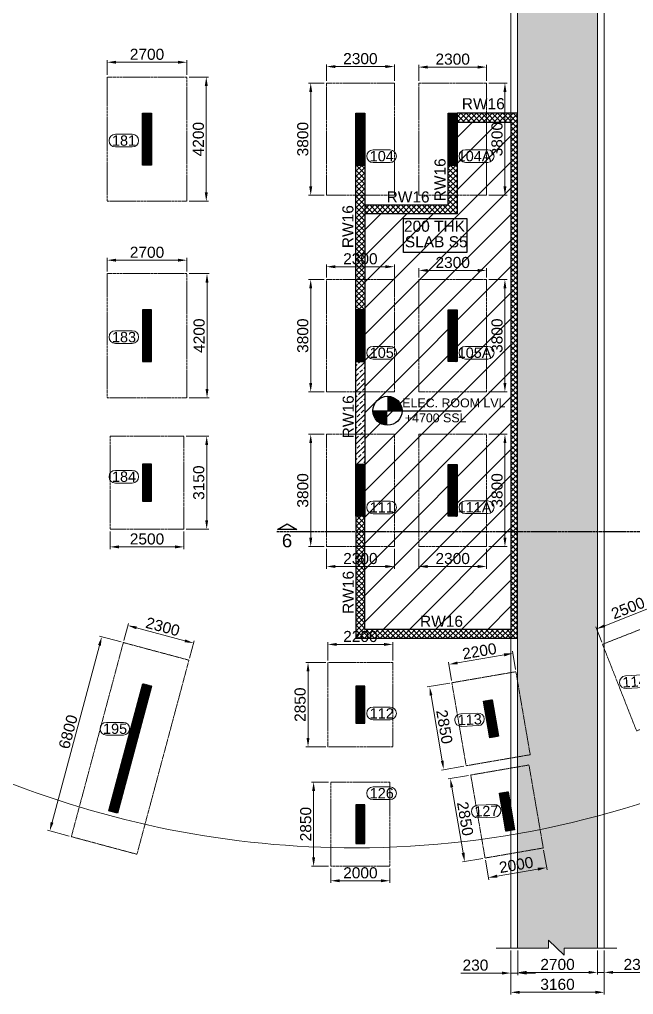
# Model space of a CAD drawing. Header units: millimetres. Extents: x 99112 to 332273, y 431815 to 552227.
# Drawn here: x 122245 to 143034, y 458084 to 491073 of the extents above; entities that cross this region are included whole.
import ezdxf
from ezdxf.enums import TextEntityAlignment as Align

# ---------------------------------------------------------------- set-up
doc = ezdxf.new("R2010")
doc.units = ezdxf.units.MM
doc.header["$LTSCALE"] = 100
doc.header["$MEASUREMENT"] = 0
doc.linetypes.add('HIDDEN', pattern=[0.375, 0.25, -0.125])
for name, color, linetype, lineweight in [('400 SUNK', 251, 'Continuous', 9), ('COL HATCH', 67, 'Continuous', 25), ('colno', 11, 'Continuous', 15), ('COLUMN', 84, 'Continuous', 30), ('CONCRETE', 7, 'Continuous', 20), ('DIM', 8, 'Continuous', 13), ('FOOTING', 12, 'HIDDEN', 20), ('HATCH', 251, 'Continuous', 9), ('P- LEVEL', 10, 'Continuous', 25), ('RET WALL', 31, 'Continuous', 30), ('RET WALL HATCH', 57, 'Continuous', 13), ('TEXT', 255, 'Continuous', 25)]:
    doc.layers.add(name, color=color, linetype=linetype, lineweight=lineweight)
doc.layers.add('sec', color=2, linetype='Continuous')
doc.styles.add('ARIAL', font='arial.ttf')
doc.dimstyles.new('150', dxfattribs={"dimscale": 150, "dimtxt": 2.5, "dimasz": 2, "dimexe": 0.5, "dimexo": 0.5, "dimgap": 0.5, "dimtad": 1, "dimdec": 0, "dimzin": 3, "dimdsep": 46, "dimtxsty": 'ARIAL', "dimcen": 0, "dimdle": 1, "dimclrd": 256, "dimclre": 256, "dimclrt": 4, "dimadec": 0, "dimazin": 0, "dimtfac": 1, "dimtdec": 0, "dimtmove": 0, "dimatfit": 3, "dimfxl": 0, "dimtolj": 1, "dimtzin": 0, "dimlwd": -1, "dimlwe": -1, "dimarcsym": 0})
pattern_1 = [(45, (-57577.731, -393874.087), (-8.83883476, 8.83883476), [])]
pattern_2 = [(45, (86543.63, 29077.15), (-88.38835, 88.38835), []), (135, (86543.63, 29077.15), (-88.38835, -88.38835), [])]

# ---------------------------------------------------------------- blocks, each defined once
blk = doc.blocks.new('*D217')
at = {"layer": 'DIM', "transparency": 16777216}
for p, q in [((125212, 489199), (125212, 489701)), ((127612, 489626), (125512, 489626)), ((127912, 489199), (127912, 489701))]:
    blk.add_line(p, q, dxfattribs=at)
for points in [[(125512, 489676), (125512, 489576), (125212, 489626)], [(127612, 489576), (127612, 489676), (127912, 489626)]]:
    blk.add_solid(points, dxfattribs=at)
at = {"layer": 'DIM', "color": 4, "transparency": 16777216, "insert": (126562, 489893), "char_height": 375, "attachment_point": 5, "style": 'ARIAL'}
blk.add_mtext('\\A1;2700', dxfattribs=at)
blk = doc.blocks.new('*D218')
at = {"layer": 'DIM', "transparency": 16777216}
for p, q in [((127987, 489124), (128644, 489124)), ((128569, 488824), (128569, 485224)), ((127987, 484924), (128644, 484924))]:
    blk.add_line(p, q, dxfattribs=at)
for points in [[(128619, 488824), (128519, 488824), (128569, 489124)], [(128519, 485224), (128619, 485224), (128569, 484924)]]:
    blk.add_solid(points, dxfattribs=at)
at = {"layer": 'DIM', "color": 4, "transparency": 16777216, "insert": (128303, 487024), "char_height": 375, "attachment_point": 5, "rotation": 90, "style": 'ARIAL'}
blk.add_mtext('\\A1;4200', dxfattribs=at)
blk = doc.blocks.new('*D221')
at = {"layer": 'DIM', "transparency": 16777216}
for p, q in [((125212, 482549), (125212, 483004)), ((127912, 482549), (127912, 483004)), ((127612, 482929), (125512, 482929))]:
    blk.add_line(p, q, dxfattribs=at)
for points in [[(125512, 482979), (125512, 482879), (125212, 482929)], [(127612, 482879), (127612, 482979), (127912, 482929)]]:
    blk.add_solid(points, dxfattribs=at)
at = {"layer": 'DIM', "color": 4, "transparency": 16777216, "insert": (126562, 483195), "char_height": 375, "attachment_point": 5, "style": 'ARIAL'}
blk.add_mtext('\\A1;2700', dxfattribs=at)
blk = doc.blocks.new('*D222')
at = {"layer": 'DIM', "transparency": 16777216}
for p, q in [((127987, 482474), (128669, 482474)), ((128594, 478574), (128594, 482174)), ((127987, 478274), (128669, 478274))]:
    blk.add_line(p, q, dxfattribs=at)
for points in [[(128644, 482174), (128544, 482174), (128594, 482474)], [(128544, 478574), (128644, 478574), (128594, 478274)]]:
    blk.add_solid(points, dxfattribs=at)
at = {"layer": 'DIM', "color": 4, "transparency": 16777216, "insert": (128328, 480374), "char_height": 375, "attachment_point": 5, "rotation": 90, "style": 'ARIAL'}
blk.add_mtext('\\A1;4200', dxfattribs=at)
blk = doc.blocks.new('*D223')
at = {"layer": 'DIM', "transparency": 16777216}
for p, q in [((125312, 473751), (125312, 473154)), ((127812, 473751), (127812, 473154)), ((127512, 473229), (125612, 473229))]:
    blk.add_line(p, q, dxfattribs=at)
for points in [[(125612, 473279), (125612, 473179), (125312, 473229)], [(127512, 473179), (127512, 473279), (127812, 473229)]]:
    blk.add_solid(points, dxfattribs=at)
at = {"layer": 'DIM', "color": 4, "transparency": 16777216, "insert": (126562, 473495), "char_height": 375, "attachment_point": 5, "style": 'ARIAL'}
blk.add_mtext('\\A1;2500', dxfattribs=at)
blk = doc.blocks.new('*D224')
at = {"layer": 'DIM', "transparency": 16777216}
for p, q in [((127887, 476976), (128658, 476976)), ((128583, 474126), (128583, 476676)), ((127887, 473826), (128658, 473826))]:
    blk.add_line(p, q, dxfattribs=at)
for points in [[(128633, 476676), (128533, 476676), (128583, 476976)], [(128533, 474126), (128633, 474126), (128583, 473826)]]:
    blk.add_solid(points, dxfattribs=at)
at = {"layer": 'DIM', "color": 4, "transparency": 16777216, "insert": (128316, 475401), "char_height": 375, "attachment_point": 5, "rotation": 90, "style": 'ARIAL'}
blk.add_mtext('\\A1;3150', dxfattribs=at)
blk = doc.blocks.new('*D225')
at = {"layer": 'DIM', "transparency": 16777216}
for p, q in [((144285, 470918), (144081, 471437)), ((143829, 471257), (142060, 470562)), ((141958, 470003), (141754, 470522))]:
    blk.add_line(p, q, dxfattribs=at)
for points in [[(143847, 471211), (143810, 471304), (144108, 471367)], [(142042, 470609), (142079, 470516), (141781, 470452)]]:
    blk.add_solid(points, dxfattribs=at)
at = {"layer": 'DIM', "color": 4, "transparency": 16777216, "insert": (142847, 471158), "char_height": 375, "attachment_point": 5, "rotation": 21.4616, "style": 'ARIAL'}
blk.add_mtext('\\A1;2500', dxfattribs=at)
blk = doc.blocks.new('*D422')
at = {"layer": 'DIM', "transparency": 16777216}
for p, q in [((132787, 462349), (132787, 461858)), ((134787, 462349), (134787, 461858)), ((134487, 461933), (133087, 461933))]:
    blk.add_line(p, q, dxfattribs=at)
for points in [[(133087, 461983), (133087, 461883), (132787, 461933)], [(134487, 461883), (134487, 461983), (134787, 461933)]]:
    blk.add_solid(points, dxfattribs=at)
at = {"layer": 'DIM', "color": 4, "transparency": 16777216, "insert": (133787, 462199), "char_height": 375, "attachment_point": 5, "style": 'ARIAL'}
blk.add_mtext('\\A1;2000', dxfattribs=at)
blk = doc.blocks.new('*D423')
at = {"layer": 'DIM', "transparency": 16777216}
for p, q in [((132712, 465274), (132128, 465274)), ((132203, 462724), (132203, 464974)), ((132712, 462424), (132128, 462424))]:
    blk.add_line(p, q, dxfattribs=at)
for points in [[(132253, 464974), (132153, 464974), (132203, 465274)], [(132153, 462724), (132253, 462724), (132203, 462424)]]:
    blk.add_solid(points, dxfattribs=at)
at = {"layer": 'DIM', "color": 4, "transparency": 16777216, "insert": (131937, 463849), "char_height": 375, "attachment_point": 5, "rotation": 90, "style": 'ARIAL'}
blk.add_mtext('\\A1;2850', dxfattribs=at)
blk = doc.blocks.new('*D424')
at = {"layer": 'DIM', "transparency": 16777216}
for p, q in [((132687, 469389), (132687, 470004)), ((134587, 469929), (132987, 469929)), ((134887, 469389), (134887, 470004))]:
    blk.add_line(p, q, dxfattribs=at)
for points in [[(132987, 469979), (132987, 469879), (132687, 469929)], [(134587, 469879), (134587, 469979), (134887, 469929)]]:
    blk.add_solid(points, dxfattribs=at)
at = {"layer": 'DIM', "color": 4, "transparency": 16777216, "insert": (133787, 470195), "char_height": 375, "attachment_point": 5, "style": 'ARIAL'}
blk.add_mtext('\\A1;2200', dxfattribs=at)
blk = doc.blocks.new('*D425')
at = {"layer": 'DIM', "transparency": 16777216}
for p, q in [((132612, 469314), (131939, 469314)), ((132014, 466764), (132014, 469014)), ((132612, 466464), (131939, 466464))]:
    blk.add_line(p, q, dxfattribs=at)
for points in [[(132064, 469014), (131964, 469014), (132014, 469314)], [(131964, 466764), (132064, 466764), (132014, 466464)]]:
    blk.add_solid(points, dxfattribs=at)
at = {"layer": 'DIM', "color": 4, "transparency": 16777216, "insert": (131748, 467889), "char_height": 375, "attachment_point": 5, "rotation": 90, "style": 'ARIAL'}
blk.add_mtext('\\A1;2850', dxfattribs=at)
blk = doc.blocks.new('*D426')
at = {"layer": 'DIM', "transparency": 16777216}
for p, q in [((138650, 469573), (137073, 469301)), ((139040, 469080), (138933, 469698)), ((136872, 468706), (136765, 469324))]:
    blk.add_line(p, q, dxfattribs=at)
for points in [[(138659, 469524), (138642, 469622), (138946, 469624)], [(137065, 469350), (137082, 469252), (136778, 469250)]]:
    blk.add_solid(points, dxfattribs=at)
at = {"layer": 'DIM', "color": 4, "transparency": 16777216, "insert": (137817, 469700), "char_height": 375, "attachment_point": 5, "rotation": 9.7792, "style": 'ARIAL'}
blk.add_mtext('\\A1;2200', dxfattribs=at)
blk = doc.blocks.new('*D427')
at = {"layer": 'DIM', "transparency": 16777216}
for p, q in [((136810, 468619), (136053, 468489)), ((136178, 468206), (136560, 465989)), ((137294, 465811), (136537, 465680))]:
    blk.add_line(p, q, dxfattribs=at)
for points in [[(136227, 468214), (136129, 468197), (136127, 468502)], [(136511, 465980), (136609, 465997), (136611, 465693)]]:
    blk.add_solid(points, dxfattribs=at)
at = {"layer": 'DIM', "color": 4, "transparency": 16777216, "insert": (136632, 467142), "char_height": 375, "attachment_point": 5, "rotation": 279.7792, "style": 'ARIAL'}
blk.add_mtext('\\A1;2850', dxfattribs=at)
blk = doc.blocks.new('*D428')
at = {"layer": 'DIM', "transparency": 16777216}
for p, q in [((137450, 465498), (136757, 465378)), ((136882, 465095), (137265, 462878)), ((137934, 462689), (137242, 462570))]:
    blk.add_line(p, q, dxfattribs=at)
for points in [[(136932, 465104), (136833, 465087), (136831, 465391)], [(137215, 462870), (137314, 462887), (137315, 462582)]]:
    blk.add_solid(points, dxfattribs=at)
at = {"layer": 'DIM', "color": 4, "transparency": 16777216, "insert": (137336, 464032), "char_height": 375, "attachment_point": 5, "rotation": 279.7792, "style": 'ARIAL'}
blk.add_mtext('\\A1;2850', dxfattribs=at)
blk = doc.blocks.new('*D429')
at = {"layer": 'DIM', "transparency": 16777216}
for p, q in [((139992, 462968), (140106, 462305)), ((138021, 462628), (138135, 461965)), ((139797, 462328), (138418, 462090))]:
    blk.add_line(p, q, dxfattribs=at)
for points in [[(139806, 462278), (139789, 462377), (140093, 462379)], [(138409, 462139), (138426, 462041), (138122, 462039)]]:
    blk.add_solid(points, dxfattribs=at)
at = {"layer": 'DIM', "color": 4, "transparency": 16777216, "insert": (139062, 462471), "char_height": 375, "attachment_point": 5, "rotation": 9.7792, "style": 'ARIAL'}
blk.add_mtext('\\A1;2000', dxfattribs=at)
blk = doc.blocks.new('*D438')
at = {"layer": 'DIM', "transparency": 16777216}
for p, q in [((132562, 488924), (132030, 488924)), ((132105, 488624), (132105, 485424)), ((132562, 485124), (132030, 485124))]:
    blk.add_line(p, q, dxfattribs=at)
for points in [[(132155, 488624), (132055, 488624), (132105, 488924)], [(132055, 485424), (132155, 485424), (132105, 485124)]]:
    blk.add_solid(points, dxfattribs=at)
at = {"layer": 'DIM', "color": 4, "transparency": 16777216, "insert": (131838, 487024), "char_height": 375, "attachment_point": 5, "rotation": 90, "style": 'ARIAL'}
blk.add_mtext('\\A1;3800', dxfattribs=at)
blk = doc.blocks.new('*D439')
at = {"layer": 'DIM', "transparency": 16777216}
for p, q in [((138137, 488924), (138756, 488924)), ((138681, 488624), (138681, 485424)), ((138137, 485124), (138756, 485124))]:
    blk.add_line(p, q, dxfattribs=at)
for points in [[(138731, 488624), (138631, 488624), (138681, 488924)], [(138631, 485424), (138731, 485424), (138681, 485124)]]:
    blk.add_solid(points, dxfattribs=at)
at = {"layer": 'DIM', "color": 4, "transparency": 16777216, "insert": (138414, 487024), "char_height": 375, "attachment_point": 5, "rotation": 90, "style": 'ARIAL'}
blk.add_mtext('\\A1;3800', dxfattribs=at)
blk = doc.blocks.new('*D440')
at = {"layer": 'DIM', "transparency": 16777216}
for p, q in [((132562, 482274), (132030, 482274)), ((132105, 481974), (132105, 478774)), ((132562, 478474), (132030, 478474))]:
    blk.add_line(p, q, dxfattribs=at)
for points in [[(132155, 481974), (132055, 481974), (132105, 482274)], [(132055, 478774), (132155, 478774), (132105, 478474)]]:
    blk.add_solid(points, dxfattribs=at)
at = {"layer": 'DIM', "color": 4, "transparency": 16777216, "insert": (131838, 480374), "char_height": 375, "attachment_point": 5, "rotation": 90, "style": 'ARIAL'}
blk.add_mtext('\\A1;3800', dxfattribs=at)
blk = doc.blocks.new('*D441')
at = {"layer": 'DIM', "transparency": 16777216}
for p, q in [((138137, 482274), (138756, 482274)), ((138681, 481974), (138681, 478774)), ((138137, 478474), (138756, 478474))]:
    blk.add_line(p, q, dxfattribs=at)
for points in [[(138731, 481974), (138631, 481974), (138681, 482274)], [(138631, 478774), (138731, 478774), (138681, 478474)]]:
    blk.add_solid(points, dxfattribs=at)
at = {"layer": 'DIM', "color": 4, "transparency": 16777216, "insert": (138414, 480374), "char_height": 375, "attachment_point": 5, "rotation": 90, "style": 'ARIAL'}
blk.add_mtext('\\A1;3800', dxfattribs=at)
blk = doc.blocks.new('*D442')
at = {"layer": 'DIM', "transparency": 16777216}
for p, q in [((132562, 477039), (132030, 477039)), ((132105, 476739), (132105, 473539)), ((132562, 473239), (132030, 473239))]:
    blk.add_line(p, q, dxfattribs=at)
for points in [[(132155, 476739), (132055, 476739), (132105, 477039)], [(132055, 473539), (132155, 473539), (132105, 473239)]]:
    blk.add_solid(points, dxfattribs=at)
at = {"layer": 'DIM', "color": 4, "transparency": 16777216, "insert": (131838, 475139), "char_height": 375, "attachment_point": 5, "rotation": 90, "style": 'ARIAL'}
blk.add_mtext('\\A1;3800', dxfattribs=at)
blk = doc.blocks.new('*D443')
at = {"layer": 'DIM', "transparency": 16777216}
for p, q in [((138137, 477039), (138756, 477039)), ((138681, 476739), (138681, 473539)), ((138137, 473239), (138756, 473239))]:
    blk.add_line(p, q, dxfattribs=at)
for points in [[(138731, 476739), (138631, 476739), (138681, 477039)], [(138631, 473539), (138731, 473539), (138681, 473239)]]:
    blk.add_solid(points, dxfattribs=at)
at = {"layer": 'DIM', "color": 4, "transparency": 16777216, "insert": (138414, 475139), "char_height": 375, "attachment_point": 5, "rotation": 90, "style": 'ARIAL'}
blk.add_mtext('\\A1;3800', dxfattribs=at)
blk = doc.blocks.new('*D444')
at = {"layer": 'DIM', "transparency": 16777216}
for p, q in [((135762, 473164), (135762, 472491)), ((138062, 473164), (138062, 472491)), ((137762, 472566), (136062, 472566))]:
    blk.add_line(p, q, dxfattribs=at)
for points in [[(136062, 472616), (136062, 472516), (135762, 472566)], [(137762, 472516), (137762, 472616), (138062, 472566)]]:
    blk.add_solid(points, dxfattribs=at)
at = {"layer": 'DIM', "color": 4, "transparency": 16777216, "insert": (136912, 472833), "char_height": 375, "attachment_point": 5, "style": 'ARIAL'}
blk.add_mtext('\\A1;2300', dxfattribs=at)
blk = doc.blocks.new('*D445')
at = {"layer": 'DIM', "transparency": 16777216}
for p, q in [((132637, 473164), (132637, 472491)), ((134937, 473164), (134937, 472491)), ((134637, 472566), (132937, 472566))]:
    blk.add_line(p, q, dxfattribs=at)
for points in [[(132937, 472616), (132937, 472516), (132637, 472566)], [(134637, 472516), (134637, 472616), (134937, 472566)]]:
    blk.add_solid(points, dxfattribs=at)
at = {"layer": 'DIM', "color": 4, "transparency": 16777216, "insert": (133787, 472833), "char_height": 375, "attachment_point": 5, "style": 'ARIAL'}
blk.add_mtext('\\A1;2300', dxfattribs=at)
blk = doc.blocks.new('*D448')
at = {"layer": 'DIM', "transparency": 16777216}
for p, q in [((125780, 470065), (125934, 470642)), ((127847, 470051), (126205, 470491)), ((128001, 469469), (128156, 470046))]:
    blk.add_line(p, q, dxfattribs=at)
for points in [[(126218, 470540), (126192, 470443), (125915, 470569)], [(127834, 470003), (127860, 470100), (128137, 469974)]]:
    blk.add_solid(points, dxfattribs=at)
at = {"layer": 'DIM', "color": 4, "transparency": 16777216, "insert": (127095, 470529), "char_height": 375, "attachment_point": 5, "rotation": 345, "style": 'ARIAL'}
blk.add_mtext('\\A1;2300', dxfattribs=at)
blk = doc.blocks.new('*D455')
at = {"layer": 'DIM', "transparency": 16777216}
for p, q in [((125688, 470012), (124957, 470208)), ((124952, 469898), (123347, 463910)), ((123928, 463443), (123197, 463639))]:
    blk.add_line(p, q, dxfattribs=at)
for points in [[(125000, 469885), (124904, 469911), (125030, 470188)], [(123299, 463923), (123396, 463897), (123270, 463620)]]:
    blk.add_solid(points, dxfattribs=at)
at = {"layer": 'DIM', "color": 4, "transparency": 16777216, "insert": (123892, 466973), "char_height": 375, "attachment_point": 5, "rotation": 75, "style": 'ARIAL'}
blk.add_mtext('\\A1;6800', dxfattribs=at)
blk = doc.blocks.new('Z$W@#0B193674')
at = {"layer": 'HATCH', "linetype": 'Continuous', "ltscale": 1000}
blk.add_lwpolyline([(50, 150), (-38300, 150, 0.414214), (-42600, -4150), (-42600, -40327, 0.41467), (-10475, -72402, 0.115605), (3770, -69040), (43196, -49411)], format="xyb", dxfattribs=at)
blk = doc.blocks.new('Z$W@#1A410294')
at = {"layer": 'HATCH'}
blk.add_blockref('Z$W@#0B193674', (26325, 68068), dxfattribs=at)
blk = doc.blocks.new('*D835')
at = {"layer": 'DIM', "transparency": 16777216}
for p, q in [((-68180, -274540), (-68180, -276032)), ((-65020, -274540), (-65020, -276032)), ((-67880, -275957), (-65320, -275957))]:
    blk.add_line(p, q, dxfattribs=at)
for points in [[(-67880, -275907), (-67880, -276007), (-68180, -275957)], [(-65320, -276007), (-65320, -275907), (-65020, -275957)]]:
    blk.add_solid(points, dxfattribs=at)
at = {"layer": 'DIM', "color": 4, "lineweight": 9, "transparency": 16777216, "insert": (-66600, -275690), "char_height": 375, "attachment_point": 5, "style": 'ARIAL'}
blk.add_mtext('\\A1;3160', dxfattribs=at)
blk = doc.blocks.new('*D836')
at = {"layer": 'DIM', "transparency": 16777216}
for p, q in [((-68180, -274540), (-68180, -275382)), ((-67950, -274540), (-67950, -275382)), ((-68480, -275307), (-69870, -275307)), ((-68180, -275307), (-67950, -275307)), ((-67650, -275307), (-67350, -275307))]:
    blk.add_line(p, q, dxfattribs=at)
for points in [[(-68480, -275357), (-68480, -275257), (-68180, -275307)], [(-67650, -275257), (-67650, -275357), (-67950, -275307)]]:
    blk.add_solid(points, dxfattribs=at)
at = {"layer": 'DIM', "color": 4, "lineweight": 9, "transparency": 16777216, "insert": (-69379, -275041), "char_height": 375, "attachment_point": 5, "style": 'ARIAL'}
blk.add_mtext('\\A1;230', dxfattribs=at)
blk = doc.blocks.new('*D837')
at = {"layer": 'DIM', "transparency": 16777216}
for p, q in [((-65250, -274540), (-65250, -275359)), ((-65020, -274540), (-65020, -275359)), ((-65550, -275284), (-65850, -275284)), ((-65020, -275284), (-65250, -275284)), ((-64720, -275284), (-63436, -275284))]:
    blk.add_line(p, q, dxfattribs=at)
for points in [[(-65550, -275334), (-65550, -275234), (-65250, -275284)], [(-64720, -275234), (-64720, -275334), (-65020, -275284)]]:
    blk.add_solid(points, dxfattribs=at)
at = {"layer": 'DIM', "color": 4, "lineweight": 9, "transparency": 16777216, "insert": (-63928, -275017), "char_height": 375, "attachment_point": 5, "style": 'ARIAL'}
blk.add_mtext('\\A1;230', dxfattribs=at)
blk = doc.blocks.new('*D838')
at = {"layer": '400 SUNK', "transparency": 16777216}
for p, q in [((-67950, -274540), (-67950, -275359)), ((-65250, -274540), (-65250, -275359)), ((-67650, -275284), (-65550, -275284))]:
    blk.add_line(p, q, dxfattribs=at)
for points in [[(-67650, -275234), (-67650, -275334), (-67950, -275284)], [(-65550, -275334), (-65550, -275234), (-65250, -275284)]]:
    blk.add_solid(points, dxfattribs=at)
at = {"layer": '400 SUNK', "color": 4, "lineweight": 9, "transparency": 16777216, "insert": (-66600, -275017), "char_height": 375, "attachment_point": 5, "style": 'ARIAL'}
blk.add_mtext('\\A1;2700', dxfattribs=at)
blk = doc.blocks.new('Z$W@#45DD1381')
at = {"layer": 'RET WALL HATCH'}
h = blk.add_hatch(dxfattribs=at)
h.set_pattern_fill('ANSI37', color=256, scale=1000, style=0)
h.set_pattern_definition(pattern_2)
h.paths.add_polyline_path([(-12780, -5805), (-12780, -9930), (-7305, -9930), (-7305, 7830), (-9355, 7830), (-9355, 7530), (-7535, 7530), (-7535, -9630), (-12480, -9630), (-12480, -5805)])
h = blk.add_hatch(dxfattribs=at)
h.set_pattern_fill('ANSI37', color=256, scale=1000, style=0)
h.set_pattern_definition(pattern_2)
h.paths.add_polyline_path([(-12780, 6080), (-12480, 6080), (-12480, 1180), (-12780, 1180)], flags=17)
h = blk.add_hatch(dxfattribs=at)
h.set_pattern_fill('ANSI37', color=256, scale=1000, style=0)
h.set_pattern_definition(pattern_2)
edge = h.paths.add_edge_path(flags=17)
edge.add_line((-12480, 4730), (-9655, 4730))
edge.add_line((-9655, 4730), (-9655, 6080))
edge.add_line((-9655, 6080), (-9355, 6080))
edge.add_line((-9355, 6080), (-9355, 4730))
edge.add_line((-9355, 4730), (-9355, 4430))
edge.add_line((-9355, 4430), (-12480, 4430))
h = blk.add_hatch(dxfattribs=at)
h.set_pattern_fill('ANSI37', color=256, scale=1000, style=0)
h.set_pattern_definition(pattern_2)
h.paths.add_polyline_path([(7378, 2171), (7646, 2304), (10736, -3894), (10468, -4028)])
h = blk.add_hatch(dxfattribs=at)
h.set_pattern_fill('ANSI37', color=256, scale=1000, style=0)
h.set_pattern_definition(pattern_2)
h.paths.add_polyline_path([(-379, -1359), (5886, 1760), (6560, 1760), (-315, -1662), (-315, -1359)])
h = blk.add_hatch(dxfattribs=at)
h.set_pattern_fill('ANSI37', color=256, scale=1000, style=0)
h.set_pattern_definition(pattern_2)
h.paths.add_polyline_path([(-2255, -300), (-2255, -12666), (-1904, -13558), (-1625, -13448), (-1955, -12609), (-1955, -1059), (-1991, -1009), (-2019, -966), (-2040, -932), (-2069, -882), (-2092, -839), (-2122, -776), (-2171, -655), (-2218, -491), (-2227, -449), (-2240, -371), (-2242, -356), (-2244, -343), (-2246, -325)])
h = blk.add_hatch(dxfattribs=at)
h.set_pattern_fill('ANSI37', color=256, scale=1000, style=0)
h.set_pattern_definition(pattern_2)
h.paths.add_polyline_path([(8732, -547), (8598, -278), (812, -4155), (946, -4423)])
h = blk.add_hatch(dxfattribs=at)
h.set_pattern_fill('ANSI33', color=256, scale=1000, style=0)
h.set_pattern_definition([(45, (312975.84, 1603568.16), (-176.776695, 176.776695), []), (45, (313152.62, 1603568.16), (-176.776695, 176.776695), [125, -62.5])])
h.paths.add_polyline_path([(-12780, -570), (-12480, -570), (-12480, -4055), (-12780, -4055)], flags=17)
h = blk.add_hatch(dxfattribs=at)
h.set_pattern_fill('ANSI37', color=256, scale=1000, style=0)
h.set_pattern_definition(pattern_2)
h.paths.add_polyline_path([(-397, -5092), (-531, -4823), (-1955, -5532), (-1955, -5868)])
h = blk.add_hatch(dxfattribs=at)
h.set_pattern_fill('ANSI37', color=256, scale=1000, style=0)
h.set_pattern_definition(pattern_2)
h.paths.add_polyline_path([(11025, -5147), (11293, -5014), (12144, -6723), (11876, -6857)])
h = blk.add_hatch(dxfattribs=at)
h.set_pattern_fill('ANSI37', color=256, scale=1000, style=0)
h.set_pattern_definition(pattern_2)
h.paths.add_polyline_path([(6212, -10962), (12388, -7886), (12455, -8021), (12724, -7887), (12791, -8021), (6345, -11230)])
h = blk.add_hatch(dxfattribs=at)
h.set_pattern_fill('ANSI37', color=256, scale=1000, style=0)
h.set_pattern_definition(pattern_2)
h.paths.add_polyline_path([(6279, -11096), (6345, -11230), (3570, -12612), (2146, -13321), (1465, -13660), (919, -13925), (614, -14068), (342, -14192), (-384, -14508), (-1094, -14798), (-1375, -14907), (-1430, -14768), (-1149, -14658), (-1204, -14518), (-1029, -14449), (-328, -14159), (82, -13980), (779, -13660), (1567, -13274), (2129, -12995), (2786, -12667), (3610, -12257), (4205, -11961), (4933, -11598), (5608, -11262), (5943, -11095), (6010, -11230)])
at = {"layer": 'RET WALL', "lineweight": 25}
for points in [[(-12780, -5805), (-12780, -9930), (-7305, -9930), (-7305, 7830), (-9355, 7830), (-9355, 7530), (-7535, 7530), (-7535, -9630), (-12480, -9630), (-12480, -5805), (-12780, -5805)], [(-12480, 4730), (-9655, 4730), (-9655, 6080), (-9355, 6080), (-9355, 4730), (-9355, 4430), (-12480, 4430)], [(7378, 2171), (7646, 2304), (10736, -3894), (10468, -4028), (7378, 2171)], [(-379, -1359), (5886, 1760), (6560, 1760), (-315, -1662), (-315, -1359), (-379, -1359)], [(-2255, -300), (-2255, -12666), (-1904, -13558), (-1625, -13448), (-1955, -12609), (-1955, -1059), (-1991, -1009), (-2019, -966), (-2040, -932), (-2069, -882), (-2092, -839), (-2122, -776), (-2171, -655), (-2218, -491), (-2227, -449), (-2240, -371), (-2242, -356), (-2244, -343), (-2246, -325), (-2255, -300)], [(11025, -5147), (11293, -5014), (12144, -6723), (11876, -6857), (11025, -5147)], [(6212, -10962), (12388, -7886), (12455, -8021), (12724, -7887), (12791, -8021), (6345, -11230), (6212, -10962)], [(6279, -11096), (6345, -11230), (3570, -12612), (2146, -13321), (1465, -13660), (919, -13925), (614, -14068), (342, -14192), (-384, -14508), (-1094, -14798), (-1375, -14907), (-1430, -14768), (-1149, -14658), (-1204, -14518), (-1029, -14449), (-328, -14159), (82, -13980), (779, -13660), (1567, -13274), (2129, -12995), (2786, -12667), (3610, -12257), (4205, -11961), (4933, -11598), (5608, -11262), (5943, -11095), (6010, -11230), (6279, -11096)]]:
    blk.add_lwpolyline(points, dxfattribs=at)
for points in [[(-12780, 6080), (-12480, 6080), (-12480, 1180), (-12780, 1180)], [(-12780, -570), (-12480, -570), (-12480, -4055), (-12780, -4055)]]:
    blk.add_lwpolyline(points, close=True, dxfattribs=at)
at = {"layer": 'RET WALL', "lineweight": 25, "elevation": -389}
for points in [[(8732, -547), (8598, -278), (812, -4155), (946, -4423)], [(-397, -5092), (-531, -4823), (-1955, -5532), (-1955, -5868)]]:
    blk.add_lwpolyline(points, close=True, dxfattribs=at)
blk = doc.blocks.new('*D841')
at = {"layer": 'DIM', "transparency": 16777216}
for p, q in [((132637, 488999), (132637, 489555)), ((134937, 488999), (134937, 489555)), ((134637, 489480), (132937, 489480))]:
    blk.add_line(p, q, dxfattribs=at)
for points in [[(132937, 489530), (132937, 489430), (132637, 489480)], [(134637, 489430), (134637, 489530), (134937, 489480)]]:
    blk.add_solid(points, dxfattribs=at)
at = {"layer": 'DIM', "color": 4, "transparency": 16777216, "insert": (133787, 489746), "char_height": 375, "attachment_point": 5, "style": 'ARIAL'}
blk.add_mtext('\\A1;2300', dxfattribs=at)
blk = doc.blocks.new('*D842')
at = {"layer": 'DIM', "transparency": 16777216}
for p, q in [((135762, 488999), (135762, 489537)), ((137762, 489462), (136062, 489462)), ((138062, 488999), (138062, 489537))]:
    blk.add_line(p, q, dxfattribs=at)
for points in [[(136062, 489512), (136062, 489412), (135762, 489462)], [(137762, 489412), (137762, 489512), (138062, 489462)]]:
    blk.add_solid(points, dxfattribs=at)
at = {"layer": 'DIM', "color": 4, "transparency": 16777216, "insert": (136912, 489729), "char_height": 375, "attachment_point": 5, "style": 'ARIAL'}
blk.add_mtext('\\A1;2300', dxfattribs=at)
blk = doc.blocks.new('Z$W@#2DD3407B')
at = {"layer": 'P- LEVEL'}
blk.add_line((-328, 0), (1661, 0), dxfattribs=at)
at = {"layer": 'P- LEVEL', "const_width": 328}
for points in [[(0, 164, -0.414214), (164, 0, -0.414214)], [(-164, 0, 0.414214), (0, -164, 0.414214)]]:
    blk.add_lwpolyline(points, format="xyb", dxfattribs=at)
at = {"layer": 'P- LEVEL'}
blk.add_circle((0, 0), 328, dxfattribs=at)
blk = doc.blocks.new('*D844')
at = {"layer": 'DIM', "transparency": 16777216}
for p, q in [((132637, 482349), (132637, 482783)), ((134637, 482708), (132937, 482708)), ((134937, 482349), (134937, 482783))]:
    blk.add_line(p, q, dxfattribs=at)
for points in [[(132937, 482758), (132937, 482658), (132637, 482708)], [(134637, 482658), (134637, 482758), (134937, 482708)]]:
    blk.add_solid(points, dxfattribs=at)
at = {"layer": 'DIM', "color": 4, "transparency": 16777216, "insert": (133787, 482974), "char_height": 375, "attachment_point": 5, "style": 'ARIAL'}
blk.add_mtext('\\A1;2300', dxfattribs=at)
blk = doc.blocks.new('*D845')
at = {"layer": 'DIM', "transparency": 16777216}
for p, q in [((135762, 482349), (135762, 482658)), ((138062, 482349), (138062, 482658)), ((137762, 482583), (136062, 482583))]:
    blk.add_line(p, q, dxfattribs=at)
for points in [[(136062, 482633), (136062, 482533), (135762, 482583)], [(137762, 482533), (137762, 482633), (138062, 482583)]]:
    blk.add_solid(points, dxfattribs=at)
at = {"layer": 'DIM', "color": 4, "transparency": 16777216, "insert": (136912, 482849), "char_height": 375, "attachment_point": 5, "style": 'ARIAL'}
blk.add_mtext('\\A1;2300', dxfattribs=at)
blk = doc.blocks.new('Z$W@#2DCD71B0')
at = {"layer": 'RET WALL HATCH', "lineweight": 9}
h = blk.add_hatch(dxfattribs=at)
h.set_pattern_fill('CROSS', color=8, scale=2000, style=0)
h.set_pattern_definition([(0, (65020.07, 195156.4), (500, 500), [250, -750]), (90, (65145.07, 195031.4), (-500, 500), [250, -750])])
h.paths.add_polyline_path([(-230, 0), (-1358, 0), (-1358, -237.8), (-1881.8, 267.6), (-1881.8, 0), (-2930, 0), (-2930, -79308.2), (-1881.8, -79308.2), (-1881.8, -79040.6), (-1358, -79546), (-1358, -79308.2), (-230, -79308.2)])
at = {"layer": 'CONCRETE', "lineweight": 9}
blk.add_lwpolyline([(-3652.5, -79308.2), (-1881.8, -79308.2), (-1881.8, -79040.6), (-1358, -79546), (-1358, -79308.2), (429.8, -79308.2)], dxfattribs=at)
at = {"layer": 'RET WALL', "lineweight": 9}
for p, q in [((-3160, 0), (-3160, -79308.2)), ((-2930, 0), (-2930, -79308.2)), ((-230, 0), (-230, -79308.2)), ((0, 0), (0, -79308.2))]:
    blk.add_line(p, q, dxfattribs=at)
at = {"layer": '400 SUNK', "lineweight": 9}
dim = blk.add_linear_dim(base=(-230, -80127.4, -389.1), p1=(-2930, -79308.2), p2=(-230, -79308.2), dimstyle='150', dxfattribs=at)
dim.commit()
dim.dimension.update_dxf_attribs({"geometry": '*D838', "text_midpoint": (-1580, -79861, -389.1), "insert": (65020.1, 195156.4)})
at = {"layer": 'DIM', "lineweight": 9}
dim = blk.add_linear_dim(base=(-2930, -80150.9), p1=(-3160, -79308.2), p2=(-2930, -79308.2), dimstyle='150', dxfattribs=at)
dim.commit()
dim.dimension.update_dxf_attribs({"geometry": '*D836', "text_midpoint": (-4358.5, -80150.9), "dimtype": 128, "insert": (65020.1, 195156.4)})
dim = blk.add_linear_dim(base=(0, -80800.5), p1=(-3160, -79308.2), p2=(0, -79308.2), dimstyle='150', dxfattribs=at)
dim.commit()
dim.dimension.update_dxf_attribs({"geometry": '*D835', "text_midpoint": (-1580, -80534), "insert": (65020.1, 195156.4)})
dim = blk.add_linear_dim(base=(-230, -80127.4), p1=(0, -79308.2), p2=(-230, -79308.2), angle=180, dimstyle='150', dxfattribs=at)
dim.commit()
dim.dimension.update_dxf_attribs({"geometry": '*D837', "text_midpoint": (1091.8, -80127.4), "dimtype": 128, "insert": (65020.1, 195156.4)})

msp = doc.modelspace()

# ---------------------------------------------------------------- hatches: boundary and pattern name
at = {"layer": 'COL HATCH'}
h = msp.add_hatch(dxfattribs=at)
h.set_pattern_fill('ANSI31', color=256, scale=100, style=0)
h.set_pattern_definition([(45, (-244606.086, 119796.796), (-8.83883476, 8.83883476), [])])
h.paths.add_polyline_path([(126712, 487898.6), (126712, 486148.6), (126412, 486148.6), (126412, 487898.6)])
h = msp.add_hatch(dxfattribs=at)
h.set_pattern_fill('ANSI31', color=256, scale=100, style=0)
h.set_pattern_definition([(45, (-325, -1.328), (-8.83883476, 8.83883476), [])])
h.paths.add_polyline_path([(133637, 487898.6), (133937, 487898.6), (133937, 486148.6), (133637, 486148.6)])
h = msp.add_hatch(dxfattribs=at)
h.set_pattern_fill('ANSI31', color=256, scale=100, style=0)
h.set_pattern_definition(pattern_1)
h.paths.add_polyline_path([(136762, 487898.6), (137062, 487898.6), (137062, 486148.6), (136762, 486148.6)])
h = msp.add_hatch(dxfattribs=at)
h.set_pattern_fill('ANSI31', color=256, scale=100, style=0)
h.set_pattern_definition([(45, (-244606.086, 119796.796), (-8.83883476, 8.83883476), [])])
h.paths.add_polyline_path([(126712, 479498.6), (126712, 481248.6), (126412, 481248.6), (126412, 479498.6)])
h = msp.add_hatch(dxfattribs=at)
h.set_pattern_fill('ANSI31', color=256, scale=100, style=0)
h.set_pattern_definition([(45, (-325, -1.328), (-8.83883476, 8.83883476), [])])
h.paths.add_polyline_path([(133637, 481248.6), (133937, 481248.6), (133937, 479498.6), (133637, 479498.6)])
h = msp.add_hatch(dxfattribs=at)
h.set_pattern_fill('ANSI31', color=256, scale=100, style=0)
h.set_pattern_definition(pattern_1)
h.paths.add_polyline_path([(136762, 481248.6), (137062, 481248.6), (137062, 479498.6), (136762, 479498.6)])
h = msp.add_hatch(dxfattribs=at)
h.set_pattern_fill('ANSI31', color=256, scale=100, style=0)
h.set_pattern_definition([(45, (-234406.086, 100074.207), (-8.83883476, 8.83883476), [])])
h.paths.add_polyline_path([(126412, 476026), (126412, 474776), (126712, 474776), (126712, 476026)])
h = msp.add_hatch(dxfattribs=at)
h.set_pattern_fill('ANSI31', color=256, scale=100, style=0)
h.set_pattern_definition([(45, (-325, -4), (-8.83883476, 8.83883476), [])])
h.paths.add_polyline_path([(133637, 476013.6), (133937, 476013.6), (133937, 474263.6), (133637, 474263.6)])
h = msp.add_hatch(dxfattribs=at)
h.set_pattern_fill('ANSI31', color=256, scale=100, style=0)
h.set_pattern_definition(pattern_1)
h.paths.add_polyline_path([(136762, 476013.6), (137062, 476013.6), (137062, 474263.6), (136762, 474263.6)])
h = msp.add_hatch(dxfattribs=at)
h.set_pattern_fill('ANSI31', color=256, scale=100, angle=75, style=0)
h.set_pattern_definition([(120, (767247.499, 241724.056), (-10.82531755, -6.25), [])])
h.paths.add_polyline_path([(125560.3, 464222.5), (125270.5, 464300.1), (126422.3, 468598.5), (126712, 468520.8)])
h = msp.add_hatch(dxfattribs=at)
h.set_pattern_fill('ANSI31', color=256, scale=100, style=0)
h.set_pattern_definition([(45, (-325, -3.508), (-8.83883476, 8.83883476), [])])
h.paths.add_polyline_path([(133637, 467263.6), (133937, 467263.6), (133937, 468513.6), (133637, 468513.6)])
h = msp.add_hatch(dxfattribs=at)
h.set_pattern_fill('ANSI31', color=256, scale=100, angle=-170.22075, style=0)
h.set_pattern_definition([(234.7792455, (436583.215, 921519.155), (10.21170052, -7.20910345), [])])
h.paths.add_polyline_path([(138168.7, 466773.2), (137956.4, 468005.1), (138252, 468056), (138464.4, 466824.2)])
h = msp.add_hatch(dxfattribs=at)
h.set_pattern_fill('ANSI31', color=256, scale=100, angle=-170.22075, style=0)
h.set_pattern_definition([(234.7792455, (436584.913, 921509.3), (10.21170052, -7.20910345), [])])
h.paths.add_polyline_path([(138713.9, 463609.9), (138493.1, 464891), (138788.8, 464941.9), (139009.6, 463660.8)])
h = msp.add_hatch(dxfattribs=at)
h.set_pattern_fill('ANSI31', color=256, scale=100, style=0)
h.set_pattern_definition([(45, (-325, -826.178), (-8.83883476, 8.83883476), [])])
h.paths.add_polyline_path([(133637, 463198.9), (133937, 463198.9), (133937, 464498.9), (133637, 464498.9)])
at = {"layer": 'DIM'}
h = msp.add_hatch(dxfattribs=at)
h.set_pattern_fill('ANSI31', color=256, scale=5000, style=0)
h.paths.add_polyline_path([(133937, 484498.6), (137062, 484498.6), (137062, 487598.6), (138882, 487598.6), (138882, 470438.6), (133937, 470438.6)])

# ---------------------------------------------------------------- linework, layer by layer
at = {"layer": 'colno', "elevation": -1455.5}
for points in [[(125491.7, 486762.7, -1), (125491.7, 487190.1), (126064.2, 487190.1, -1), (126064.2, 486762.7)], [(134218.1, 486234.3, -1), (134218.1, 486661.7), (134790.7, 486661.7, -1), (134790.7, 486234.3)], [(137343.1, 486235.6, -1), (137343.1, 486663), (138098.8, 486663, -1), (138098.8, 486235.6)], [(125491.7, 480112.7, -1), (125491.7, 480540.1), (126064.2, 480540.1, -1), (126064.2, 480112.7)], [(134218.1, 479584.3, -1), (134218.1, 480011.7), (134790.7, 480011.7, -1), (134790.7, 479584.3)], [(137343.1, 479585.6, -1), (137343.1, 480013), (138098.8, 480013, -1), (138098.8, 479585.6)], [(137343.1, 479585.6, -1), (137343.1, 480013), (138098.8, 480013, -1), (138098.8, 479585.6)], [(125491.7, 475390.1, -1), (125491.7, 475817.5), (126064.2, 475817.5, -1), (126064.2, 475390.1)], [(134218.1, 474351.2, -1), (134218.1, 474778.6), (134790.7, 474778.6, -1), (134790.7, 474351.2)], [(137343.1, 474355.2, -1), (137343.1, 474782.6), (138098.8, 474782.6, -1), (138098.8, 474355.2)], [(142789.1, 468434.5, -1), (142758.5, 468860.8), (143329.5, 468901.9, -1), (143360.2, 468475.6)], [(134218.1, 467379.8, -1), (134218.1, 467807.2), (134790.7, 467807.2, -1), (134790.7, 467379.8)], [(137206.3, 467157.3, -1), (137188.2, 467584.4), (137760.2, 467608.6, -1), (137778.3, 467181.5)], [(125188.6, 466861.8, -1), (125188.6, 467289.2), (125761.2, 467289.2, -1), (125761.2, 466861.8)], [(134218.1, 464680, -1), (134218.1, 465107.4), (134790.7, 465107.4, -1), (134790.7, 464680)], [(137769.4, 464064.7, -1), (137751.4, 464491.7), (138323.4, 464515.9, -1), (138341.5, 464088.9)]]:
    msp.add_lwpolyline(points, format="xyb", close=True, dxfattribs=at)
at = {"layer": 'COLUMN'}
for points in [[(126712, 487898.6), (126712, 486148.6), (126412, 486148.6), (126412, 487898.6)], [(133637, 487898.6), (133937, 487898.6), (133937, 486148.6), (133637, 486148.6)], [(136762, 487898.6), (137062, 487898.6), (137062, 486148.6), (136762, 486148.6)], [(126712, 479498.6), (126712, 481248.6), (126412, 481248.6), (126412, 479498.6)], [(133637, 481248.6), (133937, 481248.6), (133937, 479498.6), (133637, 479498.6)], [(136762, 481248.6), (137062, 481248.6), (137062, 479498.6), (136762, 479498.6)], [(126412, 476026), (126412, 474776), (126712, 474776), (126712, 476026)], [(133637, 476013.6), (133937, 476013.6), (133937, 474263.6), (133637, 474263.6)], [(136762, 476013.6), (137062, 476013.6), (137062, 474263.6), (136762, 474263.6)], [(125560.3, 464222.5), (125270.5, 464300.1), (126422.3, 468598.5), (126712, 468520.8)], [(133637, 467263.6), (133937, 467263.6), (133937, 468513.6), (133637, 468513.6)], [(138168.7, 466773.2), (137956.4, 468005.1), (138252, 468056), (138464.4, 466824.2)], [(138713.9, 463609.9), (138493.1, 464891), (138788.8, 464941.9), (139009.6, 463660.8)], [(133637, 463198.9), (133937, 463198.9), (133937, 464498.9), (133637, 464498.9)]]:
    msp.add_lwpolyline(points, close=True, dxfattribs=at)
at = {"layer": 'DIM'}
msp.add_lwpolyline([(133937, 484498.6), (137062, 484498.6), (137062, 487598.6), (138882, 487598.6), (138882, 470438.6), (133937, 470438.6), (133937, 484498.6)], dxfattribs=at)
at = {"layer": 'FOOTING'}
for points in [[(125212, 484923.6), (127912, 484923.6), (127912, 489123.6), (125212, 489123.6)], [(132637, 485123.6), (134937, 485123.6), (134937, 488923.6), (132637, 488923.6)], [(135762, 485123.6), (138062, 485123.6), (138062, 488923.6), (135762, 488923.6)], [(125212, 478273.6), (127912, 478273.6), (127912, 482473.6), (125212, 482473.6)], [(132637, 478473.6), (134937, 478473.6), (134937, 482273.6), (132637, 482273.6)], [(135762, 478473.6), (138062, 478473.6), (138062, 482273.6), (135762, 482273.6)], [(132637, 473238.6), (134937, 473238.6), (134937, 477038.6), (132637, 477038.6)], [(135762, 473238.6), (138062, 473238.6), (138062, 477038.6), (135762, 477038.6)], [(125312, 473826), (127812, 473826), (127812, 476976), (125312, 476976)], [(144312, 470847.9), (141985.4, 469933.2), (143137.9, 467001.6), (145464.5, 467916.3)], [(124000.5, 463424), (126222.1, 462828.7), (127982.1, 469397), (125760.5, 469992.3)], [(132687, 469313.6), (134887, 469313.6), (134887, 466463.6), (132687, 466463.6)], [(139052.4, 469005.8), (136884.3, 468632.1), (137368.4, 465823.5), (139536.4, 466197.2)], [(139494.8, 465850.1), (137523.9, 465510.3), (138007.9, 462701.8), (139978.9, 463041.5)], [(132787, 465273.9), (134787, 465273.9), (134787, 462423.9), (132787, 462423.9)]]:
    msp.add_lwpolyline(points, close=True, dxfattribs=at)
at = {"layer": 'sec', "linetype": 'HIDDEN', "elevation": -389.1}
msp.add_lwpolyline([(130953.8, 473748.6), (144788.4, 473748.6)], dxfattribs=at)
at = {"layer": 'sec', "linetype": 'Continuous', "elevation": -389.1}
msp.add_lwpolyline([(131637.9, 473816.2), (130983.1, 473816.2), (131310.5, 474005.2), (131637.9, 473816.2)], dxfattribs=at)
at = {"layer": 'TEXT', "elevation": -389.1}
msp.add_lwpolyline([(135243.2, 484334.8), (137388.9, 484334.8), (137388.9, 483184.6), (135243.2, 483184.6)], close=True, dxfattribs=at)

# ---------------------------------------------------------------- block references
at = {"layer": 'CONCRETE'}
msp.add_blockref('Z$W@#2DCD71B0', (142042, 538960), dxfattribs=at)
at = {"layer": 'DIM', "linetype": 'Continuous'}
msp.add_blockref('Z$W@#1A410294', (117787.5, 467380.7), dxfattribs=at)
at = {"layer": 'P- LEVEL', "xscale": 1.5, "yscale": 1.5, "zscale": 1.5}
msp.add_blockref('Z$W@#2DD3407B', (134704, 477835.3, -389.1), dxfattribs=at)
at = {"layer": 'RET WALL HATCH'}
msp.add_blockref('Z$W@#45DD1381', (146417, 480068.6), dxfattribs=at)

# ---------------------------------------------------------------- texts
at = {"layer": 'colno', "style": 'ARIAL'}
for s, p in [('181', (125784.2, 486976.9, -11644)), ('104', (134510.7, 486448.5, -11644)), ('104A', (137652.2, 486449.8, -11644)), ('183', (125784.2, 480326.9, -11644)), ('105', (134510.7, 479798.5, -11644)), ('105A', (137652.2, 479799.8, -11644)), ('184', (125784.2, 475604.3, -11644)), ('111', (134510.7, 474565.4, -11644)), ('111A', (137652.2, 474569.4, -11644)), ('112', (134510.7, 467594, -11644)), ('195', (125481.2, 467076, -11644)), ('126', (134510.7, 464894.2, -11644))]:
    msp.add_text(s, height=350, dxfattribs=at).set_placement(p, align=Align.MIDDLE_CENTER)
for s, rotation, p in [('114', 4.1109, (143065.5, 468669.2, -11644)), ('113', 2.42396, (137489.5, 467383.7, -11644)), ('127', 2.42396, (138052.6, 464291.1, -11644))]:
    msp.add_text(s, height=350, rotation=rotation, dxfattribs=at).set_placement(p, align=Align.MIDDLE_CENTER)
at = {"layer": 'P- LEVEL', "color": 7, "style": 'ARIAL'}
for s, p in [('ELEC. ROOM LVL', (136952.6, 478099.8, -389.1)), ('+4700 SSL', (136336.4, 477594.2, -389.1))]:
    msp.add_text(s, height=300, rotation=0.00358, dxfattribs=at).set_placement(p, align=Align.MIDDLE_CENTER)
at = {"layer": 'sec', "linetype": 'Continuous', "style": 'ARIAL'}
msp.add_text('6', height=450, dxfattribs=at).set_placement((131128.7, 473215.5, -389.1))
at = {"layer": 'TEXT', "style": 'ARIAL'}
for p in [(137220.5, 488035.5), (134675, 484881.5), (135805.5, 470524.5)]:
    msp.add_text('RW16', height=375, dxfattribs=at).set_placement(p)
for s, rotation, p in [('RW16', 90, (136671, 484919.5)), ('RW16', 90, (133551.5, 483336)), ('200 THK', 0.00358, (135263.4, 483891.5, -389.1)), ('SLAB S5', 0.00358, (135292.1, 483365, -389.1)), ('RW16', 90, (133561.5, 476902)), ('RW16', 90, (133561.5, 470960))]:
    msp.add_text(s, height=375, rotation=rotation, dxfattribs=at).set_placement(p)

# ---------------------------------------------------------------- dimensions: what is measured, and where the dimension line sits
at = {"layer": 'DIM'}
for base, p1, p2, picture, middle in [((125212, 489626.2), (127912, 489123.6), (125212, 489123.6), '*D217', (126562, 489892.7)), ((132637, 489479.8, -389.1), (134937, 488923.6), (132637, 488923.6), '*D841', (133787, 489746.4, -389.1)), ((135762, 489462.2, -389.1), (138062, 488923.6), (135762, 488923.6), '*D842', (136912, 489728.8, -389.1)), ((125212, 482928.7), (127912, 482473.6), (125212, 482473.6), '*D221', (126562, 483195.2)), ((132637, 482707.8, -389.1), (134937, 482273.6), (132637, 482273.6), '*D844', (133787, 482974.4, -389.1)), ((135762, 482582.7, -389.1), (138062, 482273.6), (135762, 482273.6), '*D845', (136912, 482849.3, -389.1)), ((125312, 473228.6), (127812, 473826), (125312, 473826), '*D223', (126562, 473495.1)), ((132637, 472566.1, -389.1), (134937, 473238.6), (132637, 473238.6), '*D445', (133787, 472832.7, -389.1)), ((135762, 472566.1, -389.1), (138062, 473238.6), (135762, 473238.6), '*D444', (136912, 472832.7, -389.1)), ((132687, 469929, -389.1), (134887, 469313.6), (132687, 469313.6), '*D424', (133787, 470195.5, -389.1)), ((132787, 461932.9, -389.1), (134787, 462423.9), (132787, 462423.9), '*D422', (133787, 462199.4, -389.1))]:
    dim = msp.add_linear_dim(base=base, p1=p1, p2=p2, dimstyle='150', dxfattribs=at)
    dim.commit()
    dim.dimension.update_dxf_attribs({"geometry": picture, "text_midpoint": middle})
for base, p1, p2, angle, picture, middle in [((128569.1, 484923.6), (127912, 489123.6), (127912, 484923.6), 90, '*D218', (128302.7, 487023.6)), ((132104.5, 485123.6, -389.1), (132637, 488923.6), (132637, 485123.6), 90, '*D438', (131837.9, 487023.6, -389.1)), ((138680.9, 485123.6, -389.1), (138062, 488923.6), (138062, 485123.6), 90, '*D439', (138414.3, 487023.6, -389.1)), ((128594.4, 482473.6), (127912, 478273.6), (127912, 482473.6), 90, '*D222', (128328, 480373.6)), ((132104.5, 478473.6, -389.1), (132637, 482273.6), (132637, 478473.6), 90, '*D440', (131837.9, 480373.6, -389.1)), ((138680.9, 478473.6, -389.1), (138062, 482273.6), (138062, 478473.6), 90, '*D441', (138414.3, 480373.6, -389.1)), ((132104.5, 473238.6, -389.1), (132637, 477038.6), (132637, 473238.6), 90, '*D442', (131837.9, 475138.6, -389.1)), ((138680.9, 473238.6, -389.1), (138062, 477038.6), (138062, 473238.6), 90, '*D443', (138414.3, 475138.6, -389.1)), ((128583.1, 476976), (127812, 473826), (127812, 476976), 90, '*D224', (128316.5, 475401)), ((132014.1, 469313.6, -389.1), (132687, 466463.6), (132687, 469313.6), 270, '*D425', (131747.6, 467888.6, -389.1)), ((132203.3, 465273.9, -389.1), (132787, 462423.9), (132787, 465273.9), 270, '*D423', (131936.8, 463848.9, -389.1))]:
    dim = msp.add_linear_dim(base=base, p1=p1, p2=p2, angle=angle, dimstyle='150', dxfattribs=at)
    dim.commit()
    dim.dimension.update_dxf_attribs({"geometry": picture, "text_midpoint": middle})
for p1, p2, distance, picture, middle in [((144312, 470847.9), (141985.4, 469933.2), -557.8, '*D225', (142847.1, 471157.6)), ((127982.1, 469397), (125760.5, 469992.3), -597.2, '*D448', (127094.8, 470528.9, -389.1)), ((125760.5, 469992.3), (124000.5, 463424), -756.6, '*D455', (123892.2, 466972.9, -389.1)), ((139052.4, 469005.8), (136884.3, 468632.1), -627.2, '*D426', (137816.5, 469699.6, -389.1)), ((136884.3, 468632.1), (137368.4, 465823.5), -768.6, '*D427', (136631.5, 467142.5, -389.1)), ((137523.9, 465510.3), (138007.9, 462701.8), -702.7, '*D428', (137336, 464032, -389.1)), ((139978.9, 463041.5), (138007.9, 462701.8), 672.7, '*D429', (139062.4, 462471.3, -389.1))]:
    dim = msp.add_aligned_dim(p1=p1, p2=p2, distance=distance, dimstyle='150', dxfattribs=at)
    dim.commit()
    dim.dimension.update_dxf_attribs({"geometry": picture, "text_midpoint": middle})

doc.saveas('drawing.dxf')
